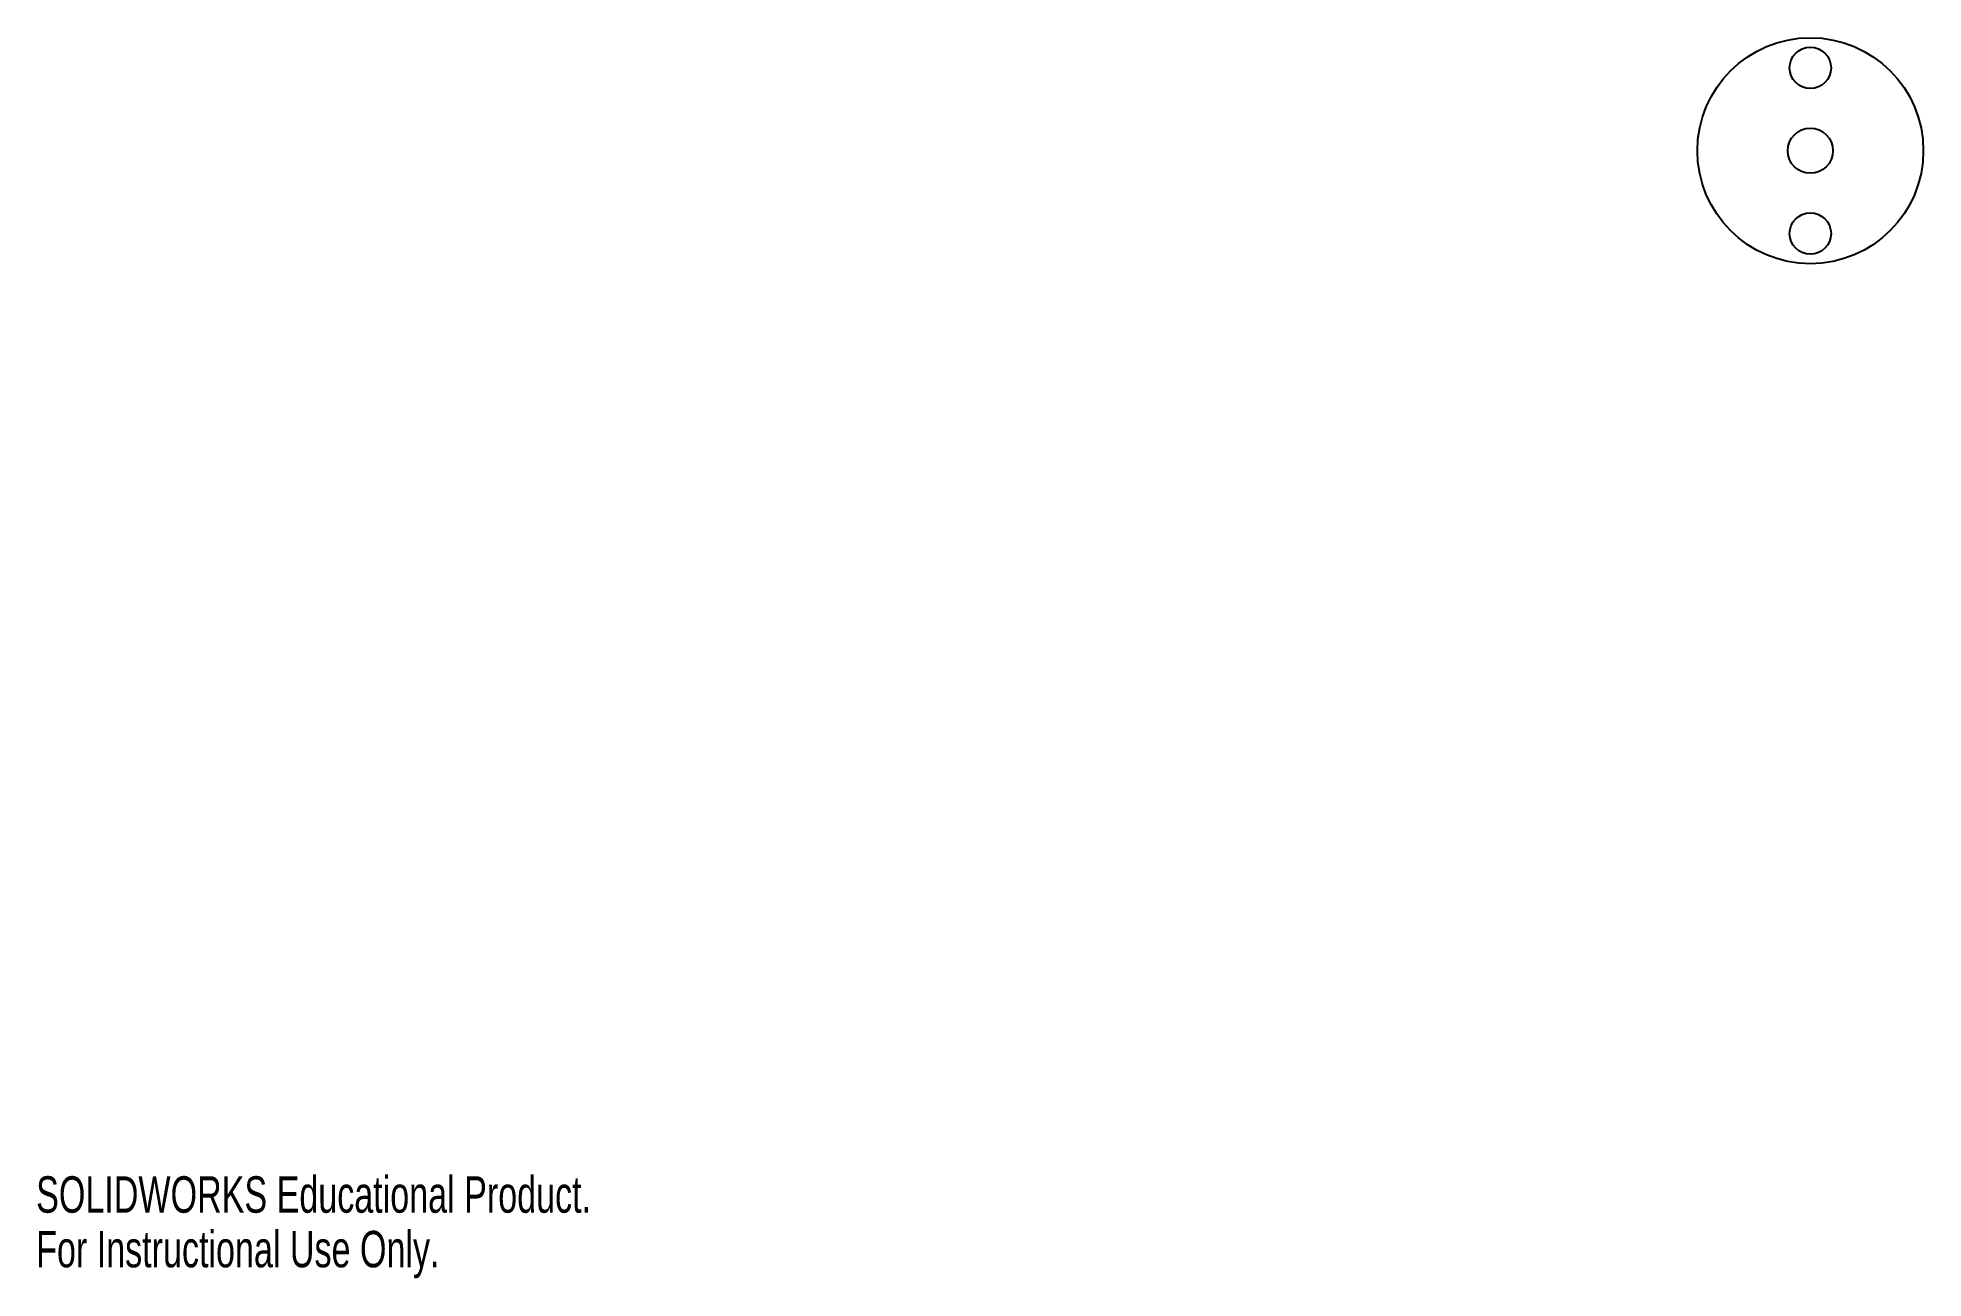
# Model space of a CAD drawing. Header units: millimetres. Extents: x 0 to 251, y 0 to 165.
import ezdxf

# ---------------------------------------------------------------- set-up
doc = ezdxf.new("R2010")
doc.units = ezdxf.units.MM
doc.styles.add('SLDTEXTSTYLE0', font='TXT', dxfattribs={"width": 0.7})

msp = doc.modelspace()

# ---------------------------------------------------------------- linework, layer by layer
at = {"color": 7, "linetype": 'Continuous', "lineweight": 25}
for centre, radius in [((235.59, 149.64), 15), ((235.59, 160.64), 2.75), ((235.59, 149.64), 3), ((235.59, 138.64), 2.75)]:
    msp.add_circle(centre, radius, dxfattribs=at)

# ---------------------------------------------------------------- texts
at = {"color": 7, "linetype": 'Continuous', "char_height": 4.8336, "attachment_point": 1, "style": 'SLDTEXTSTYLE0'}
for s, insert in [('SOLIDWORKS Educational Product.', (0, 13.48)), ('For Instructional Use Only.', (0, 6.23))]:
    msp.add_mtext(s, dxfattribs=dict(at, insert=insert))

doc.saveas('drawing.dxf')
